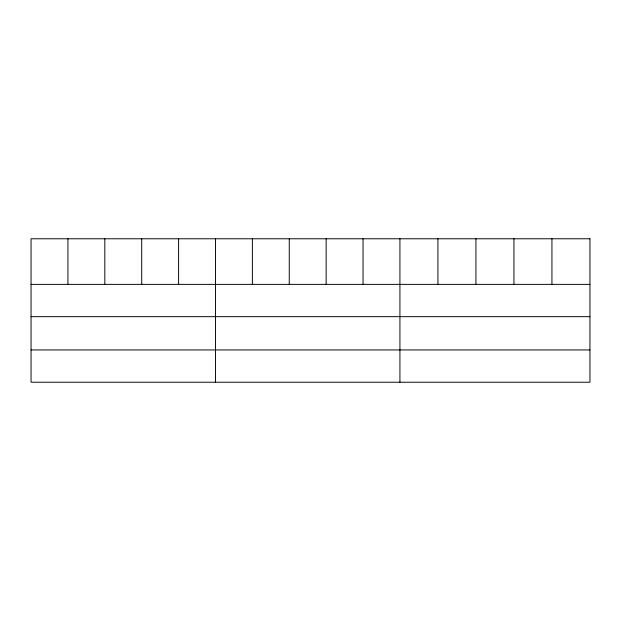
<?xml version="1.0" encoding="UTF-8"?>
<svg xmlns="http://www.w3.org/2000/svg" width="621" height="621" viewBox="0 0 621 621"><rect width="100%" height="100%" fill="white"/><g stroke="black" fill="none" stroke-linecap="round" stroke-linejoin="round"><path stroke-width="0.93" d="M31.05 284.371L589.95 284.371M31.05 316.663L589.95 316.663M31.05 349.933L589.95 349.933M551.945 238.775L551.945 284.371M513.94 238.775L513.94 284.371M475.934 238.775L475.934 284.371M437.929 238.775L437.929 284.371M399.924 238.775L399.924 382.225M363.037 238.775L363.037 284.371M326.149 238.775L326.149 284.371M289.262 238.775L289.262 284.371M252.374 238.775L252.374 284.371M215.487 238.775L215.487 382.225M178.6 238.775L178.6 284.371M141.712 238.775L141.712 284.371M104.825 238.775L104.825 284.371M67.937 238.775L67.937 284.371M589.95 238.775L31.05 238.775L31.05 382.225L589.95 382.225L589.95 238.775"/></g></svg>
